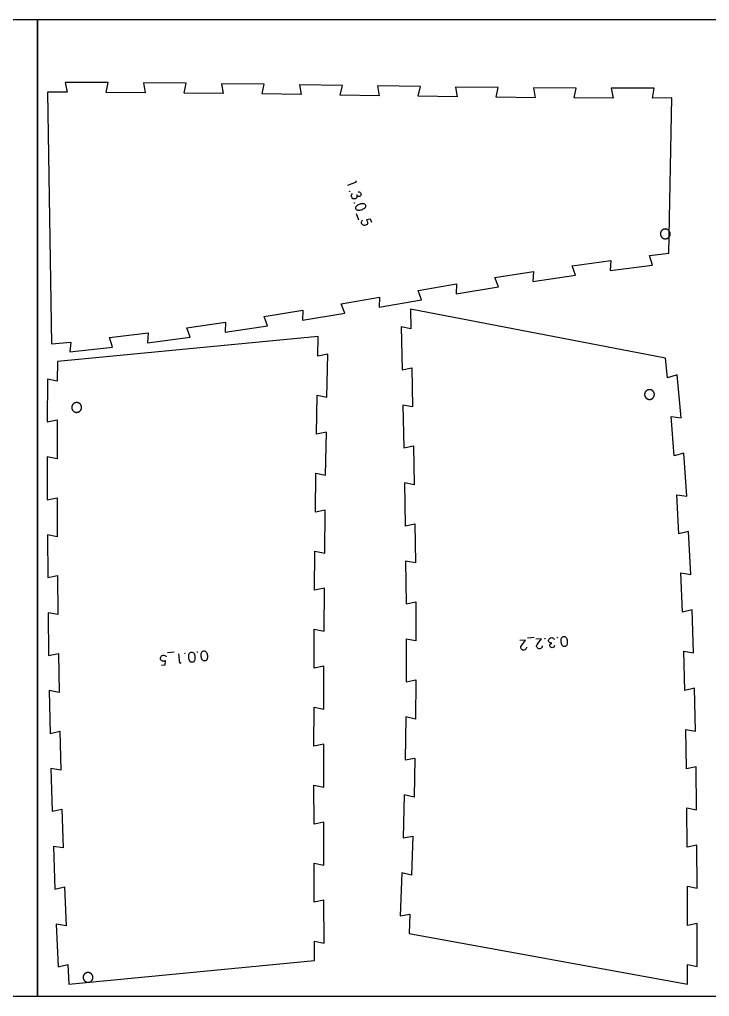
# Model space of a CAD drawing. Header units: millimetres. Extents: x 0 to 7990, y -5000 to -4000.
# Drawn here: x 1382 to 2087, y -5000 to -4000 of the extents above; entities that cross this region are included whole.
import ezdxf

# ---------------------------------------------------------------- set-up
doc = ezdxf.new("R2010")
doc.units = ezdxf.units.MM
doc.header["$MEASUREMENT"] = 0
for name, color, linetype, true_color in [('Default', 18, 'Continuous', 0x000000), ('nest$l_engrave_text', 5, 'Continuous', 0x0000ff), ('nest$l_inner_cut', 3, 'Continuous', 0x00ff00), ('nest$l_outer_cut', 1, 'Continuous', 0xff0000)]:
    doc.layers.add(name, color=color, linetype=linetype, true_color=true_color)

msp = doc.modelspace()

# ---------------------------------------------------------------- linework, layer by layer
at = {"layer": 'Default'}
for points in [[(700, -5000), (700, -4000), (1400, -4000), (1400, -5000)], [(1400, -5000), (1400, -4000), (2100, -4000), (2100, -5000)]]:
    msp.add_lwpolyline(points, close=True, dxfattribs=at)
at = {"layer": 'nest$l_engrave_text'}
for points in [[(1725.7, -4165.1), (1726.2, -4166.5), (1717.1, -4170)], [(1728.3, -4176.3), (1729.3, -4176.5), (1729.9, -4176.8), (1730.5, -4177.3), (1731, -4178), (1731.1, -4178.9), (1731, -4179.9), (1730.5, -4180.6), (1729.7, -4181.1), (1728.8, -4181.3), (1727.9, -4181), (1727.2, -4180.4), (1726.7, -4179.6), (1726.8, -4181), (1726.7, -4182.2), (1726.2, -4183), (1725.4, -4183.5), (1724.7, -4183.7), (1724, -4183.7), (1723.4, -4183.7), (1722.8, -4183.4), (1721.9, -4182.6), (1721.2, -4181.3), (1721.1, -4180.5), (1721.3, -4179.6), (1721.7, -4179), (1722.3, -4178.2)], [(1726, -4198.7), (1728.4, -4205.1)], [(1742.2, -4207.9), (1740.8, -4204.4), (1736.6, -4205.1), (1737, -4205.6), (1737.4, -4206.3), (1737.7, -4207.1), (1737.8, -4207.8), (1737.8, -4208.4), (1737.6, -4209), (1737.2, -4209.7), (1736.5, -4210.2), (1735.9, -4210.5), (1735.1, -4210.7), (1734.3, -4210.7), (1733.5, -4210.5), (1732.8, -4210.1), (1732.2, -4209.6), (1731.7, -4208.8), (1731.5, -4208), (1731.5, -4207.2), (1731.8, -4206.4), (1732.1, -4205.9), (1732.4, -4205.6), (1732.5, -4205.5)], [(1900.4, -4642.6), (1900.3, -4643.1), (1900.1, -4643.8), (1899.8, -4644.3), (1899.4, -4644.7), (1898.7, -4645.2), (1897.7, -4645.5), (1897.2, -4645.6), (1896.6, -4645.5), (1896.1, -4645.3), (1895.6, -4645), (1894.9, -4644.1), (1894.6, -4643.6), (1894.5, -4643.1), (1894.6, -4642.1), (1894.6, -4641.8), (1894.7, -4641.7), (1894.9, -4641.3), (1899.4, -4635.3), (1893.7, -4635.8)], [(1908.2, -4632.5), (1901.4, -4633.1)], [(1916.6, -4641.2), (1916.5, -4641.6), (1916.3, -4642.3), (1916, -4642.8), (1915.7, -4643.3), (1914.9, -4643.8), (1913.9, -4644.1), (1913.4, -4644.1), (1912.9, -4644.1), (1912.3, -4643.8), (1911.8, -4643.5), (1911.1, -4642.7), (1910.9, -4642.2), (1910.7, -4641.7), (1910.7, -4641.2), (1910.8, -4640.7), (1910.9, -4640.4), (1910.9, -4640.3), (1911.1, -4639.8), (1915.7, -4633.8), (1909.9, -4634.3)], [(1929.1, -4640.9), (1928.6, -4641.8), (1928.2, -4642.3), (1927.6, -4642.8), (1926.7, -4643), (1925.8, -4642.9), (1925, -4642.5), (1924.4, -4641.8), (1924.1, -4641), (1924.2, -4640.1), (1924.4, -4639.6), (1924.7, -4639.3), (1925.5, -4638.7), (1926.4, -4638.4), (1925, -4638.2), (1923.9, -4637.7), (1923.3, -4637.1), (1923, -4636.2), (1923, -4635.4), (1923.1, -4634.8), (1923.4, -4634.2), (1923.8, -4633.7), (1924.8, -4633), (1926.2, -4632.7), (1927.1, -4632.8), (1927.9, -4633.2), (1928.4, -4633.8), (1928.9, -4634.6)], [(1539.9, -4647.7), (1533.1, -4648.4)], [(1547, -4658.8), (1545.6, -4659), (1544.6, -4649.2)], [(1526.9, -4661), (1530.6, -4660.6), (1531, -4656.4), (1530.5, -4656.6), (1529.6, -4656.8), (1528.8, -4656.9), (1528.1, -4656.8), (1527.5, -4656.6), (1527, -4656.3), (1526.5, -4655.7), (1526.1, -4655), (1526, -4654.3), (1526, -4653.5), (1526.2, -4652.7), (1526.6, -4652), (1527.1, -4651.3), (1527.8, -4650.9), (1528.7, -4650.6), (1529.5, -4650.7), (1530.3, -4650.9), (1531, -4651.4), (1531.4, -4651.8), (1531.6, -4652.1), (1531.7, -4652.3)]]:
    msp.add_lwpolyline(points, dxfattribs=at)
for points in [[(1719.8, -4175.8), (1719.8, -4176), (1719.7, -4176.1), (1719.5, -4176.1), (1719.4, -4176), (1719.4, -4175.8), (1719.5, -4175.7), (1719.7, -4175.7)], [(1724.4, -4187.8), (1724.4, -4187.9), (1724.3, -4188.1), (1724.1, -4188), (1724, -4187.9), (1724, -4187.7), (1724.1, -4187.6), (1724.3, -4187.6)], [(1725.8, -4192.1), (1726.1, -4191.4), (1726.6, -4190.6), (1727.4, -4190), (1727.5, -4189.9), (1727.7, -4189.8), (1728, -4189.6), (1728.3, -4189.4), (1729.5, -4188.9), (1730.7, -4188.5), (1731.1, -4188.4), (1731.5, -4188.3), (1731.7, -4188.3), (1731.9, -4188.3), (1733.1, -4188.3), (1733.6, -4188.4), (1733.9, -4188.4), (1734.7, -4188.8), (1735.2, -4189.3), (1735.5, -4189.9), (1735.7, -4190.7), (1735.7, -4191.5), (1735.5, -4192.1), (1735, -4192.9), (1734.5, -4193.3), (1733.8, -4193.9), (1733.1, -4194.2), (1732.2, -4194.7), (1731.2, -4195), (1730.4, -4195.3), (1729.6, -4195.4), (1729, -4195.5), (1728.3, -4195.5), (1727.6, -4195.3), (1727, -4195), (1726.6, -4194.7), (1726.1, -4194.2), (1725.9, -4193.7), (1725.7, -4192.9)], [(1919.2, -4634), (1919, -4634), (1918.9, -4633.8), (1919, -4633.6), (1919.1, -4633.5), (1919.3, -4633.6), (1919.4, -4633.7), (1919.3, -4633.9)], [(1931.9, -4632.9), (1931.7, -4632.8), (1931.6, -4632.7), (1931.7, -4632.5), (1931.9, -4632.4), (1932, -4632.5), (1932.1, -4632.6), (1932.1, -4632.8)], [(1940.1, -4631.9), (1940.7, -4632.4), (1941.2, -4633.1), (1941.7, -4634.1), (1941.7, -4634.2), (1941.7, -4634.4), (1941.8, -4634.7), (1941.9, -4635.1), (1942.1, -4636.3), (1942.1, -4637.6), (1942.1, -4638.1), (1942.1, -4638.4), (1942.1, -4638.7), (1942.1, -4638.8), (1942, -4639.4), (1941.7, -4640), (1941.5, -4640.5), (1941.3, -4640.8), (1940.7, -4641.4), (1940.1, -4641.7), (1939.5, -4641.9), (1938.6, -4641.9), (1937.9, -4641.6), (1937.3, -4641.2), (1936.8, -4640.5), (1936.5, -4640), (1936.2, -4639.1), (1936, -4638.4), (1935.8, -4637.3), (1935.7, -4636.3), (1935.7, -4635.5), (1935.8, -4634.7), (1935.9, -4634.1), (1936.1, -4633.4), (1936.5, -4632.8), (1936.9, -4632.3), (1937.4, -4631.9), (1937.9, -4631.7), (1938.5, -4631.5), (1939.3, -4631.6)], [(1550.9, -4649), (1550.7, -4649), (1550.7, -4648.8), (1550.7, -4648.7), (1550.9, -4648.6), (1551, -4648.6), (1551.1, -4648.8), (1551.1, -4649)], [(1559.1, -4647.9), (1559.7, -4648.4), (1560.3, -4649.1), (1560.7, -4650.1), (1560.7, -4650.2), (1560.8, -4650.4), (1560.9, -4650.7), (1561, -4651.1), (1561.2, -4652.3), (1561.2, -4653.6), (1561.2, -4654.1), (1561.2, -4654.4), (1561.2, -4654.7), (1561.2, -4654.8), (1560.9, -4656), (1560.7, -4656.5), (1560.5, -4656.8), (1559.9, -4657.4), (1559.3, -4657.7), (1558.6, -4657.9), (1557.8, -4657.9), (1557, -4657.7), (1556.5, -4657.3), (1555.9, -4656.6), (1555.6, -4656), (1555.3, -4655.2), (1555.1, -4654.5), (1554.9, -4653.4), (1554.8, -4652.4), (1554.8, -4651.6), (1554.8, -4650.8), (1554.9, -4650.2), (1555.1, -4649.5), (1555.5, -4648.9), (1555.9, -4648.4), (1556.4, -4648), (1556.9, -4647.7), (1557.5, -4647.6), (1558.3, -4647.6)], [(1563.6, -4647.7), (1563.4, -4647.7), (1563.4, -4647.5), (1563.4, -4647.3), (1563.6, -4647.3), (1563.7, -4647.3), (1563.8, -4647.5), (1563.8, -4647.6)], [(1571.8, -4646.6), (1572.4, -4647.1), (1573, -4647.8), (1573.4, -4648.7), (1573.4, -4648.8), (1573.5, -4649), (1573.6, -4649.3), (1573.7, -4649.8), (1573.9, -4651), (1573.9, -4652.2), (1573.9, -4652.7), (1573.9, -4653.1), (1573.9, -4653.3), (1573.9, -4653.5), (1573.8, -4654.1), (1573.6, -4654.7), (1573.3, -4655.1), (1573.2, -4655.4), (1572.6, -4656), (1572, -4656.4), (1571.3, -4656.6), (1570.5, -4656.6), (1569.7, -4656.3), (1569.2, -4655.9), (1568.6, -4655.3), (1568.3, -4654.7), (1568, -4653.8), (1567.8, -4653.1), (1567.6, -4652.1), (1567.5, -4651.1), (1567.5, -4650.3), (1567.5, -4649.4), (1567.6, -4648.8), (1567.8, -4648.2), (1568.2, -4647.5), (1568.6, -4647), (1569.1, -4646.7), (1569.6, -4646.4), (1570.2, -4646.3), (1571, -4646.3)]]:
    msp.add_lwpolyline(points, close=True, dxfattribs=at)
at = {"layer": 'nest$l_inner_cut'}
for points in [[(2044.1, -4224.1), (2044.3, -4224), (2044.5, -4224), (2044.6, -4223.9), (2044.8, -4223.8), (2044.9, -4223.7), (2045.1, -4223.6), (2045.2, -4223.5), (2045.4, -4223.4), (2045.5, -4223.3), (2045.6, -4223.2), (2045.8, -4223.1), (2045.9, -4223), (2046, -4222.9), (2046.1, -4222.7), (2046.2, -4222.6), (2046.3, -4222.5), (2046.4, -4222.3), (2046.5, -4222.2), (2046.6, -4222), (2046.7, -4221.9), (2046.8, -4221.7), (2046.9, -4221.6), (2046.9, -4221.4), (2047, -4221.3), (2047.1, -4221.1), (2047.1, -4220.9), (2047.2, -4220.8), (2047.2, -4220.6), (2047.3, -4220.4), (2047.3, -4220.3), (2047.3, -4220.1), (2047.3, -4219.9), (2047.3, -4219.7), (2047.4, -4219.6), (2047.4, -4219.4), (2047.4, -4219.2), (2047.3, -4219), (2047.3, -4218.9), (2047.3, -4218.7), (2047.3, -4218.5), (2047.2, -4218.4), (2047.2, -4218.2), (2047.1, -4218), (2047.1, -4217.9), (2047, -4217.7), (2047, -4217.5), (2046.9, -4217.4), (2046.8, -4217.2), (2046.8, -4217.1), (2046.7, -4216.9), (2046.6, -4216.8), (2046.5, -4216.6), (2046.4, -4216.5), (2046.3, -4216.3), (2046.2, -4216.2), (2046, -4216.1), (2045.9, -4215.9), (2045.8, -4215.8), (2045.7, -4215.7), (2045.5, -4215.6), (2045.4, -4215.5), (2045.3, -4215.4), (2045.1, -4215.3), (2045, -4215.2), (2044.8, -4215.1), (2044.7, -4215), (2044.5, -4214.9), (2044.4, -4214.9), (2044.2, -4214.8), (2044, -4214.7), (2043.9, -4214.7), (2043.7, -4214.6), (2043.5, -4214.6), (2043.4, -4214.5), (2043.2, -4214.5), (2043, -4214.5), (2042.9, -4214.5), (2042.7, -4214.5), (2042.5, -4214.4), (2042.3, -4214.4), (2042.2, -4214.4), (2042, -4214.5), (2041.8, -4214.5), (2041.7, -4214.5), (2041.5, -4214.5), (2041.3, -4214.6), (2041.1, -4214.6), (2041, -4214.6), (2040.8, -4214.7), (2040.6, -4214.7), (2040.5, -4214.8), (2040.3, -4214.9), (2040.2, -4214.9), (2040, -4215), (2039.9, -4215.1), (2039.7, -4215.2), (2039.6, -4215.3), (2039.4, -4215.4), (2039.3, -4215.5), (2039.1, -4215.6), (2039, -4215.7), (2038.9, -4215.8), (2038.8, -4216), (2038.6, -4216.1), (2038.5, -4216.2), (2038.4, -4216.4), (2038.3, -4216.5), (2038.2, -4216.6), (2038.1, -4216.8), (2038, -4216.9), (2037.9, -4217.1), (2037.9, -4217.2), (2037.8, -4217.4), (2037.7, -4217.5), (2037.7, -4217.7), (2037.6, -4217.9), (2037.6, -4218), (2037.5, -4218.2), (2037.5, -4218.4), (2037.4, -4218.5), (2037.4, -4218.7), (2037.4, -4218.9), (2037.4, -4219.1), (2037.4, -4219.2), (2037.4, -4219.4), (2037.4, -4219.6), (2037.4, -4219.8), (2037.4, -4219.9), (2037.4, -4220.1), (2037.4, -4220.3), (2037.5, -4220.4), (2037.5, -4220.6), (2037.5, -4220.8), (2037.6, -4220.9), (2037.6, -4221.1), (2037.7, -4221.3), (2037.8, -4221.4), (2037.8, -4221.6), (2037.9, -4221.7), (2038, -4221.9), (2038.1, -4222.1), (2038.2, -4222.2), (2038.3, -4222.3), (2038.4, -4222.5), (2038.5, -4222.6), (2038.6, -4222.7), (2038.7, -4222.9), (2038.8, -4223), (2039, -4223.1), (2039.1, -4223.2), (2039.2, -4223.3), (2039.4, -4223.5), (2039.5, -4223.6), (2039.7, -4223.7), (2039.8, -4223.7), (2040, -4223.8), (2040.1, -4223.9), (2040.3, -4224), (2040.4, -4224.1), (2040.6, -4224.1), (2040.7, -4224.2), (2040.9, -4224.2), (2041.1, -4224.3), (2041.2, -4224.3), (2041.4, -4224.4), (2041.6, -4224.4), (2041.8, -4224.4), (2041.9, -4224.4), (2042.1, -4224.4), (2042.3, -4224.4), (2042.5, -4224.4), (2042.6, -4224.4), (2042.8, -4224.4), (2043, -4224.4), (2043.1, -4224.4), (2043.3, -4224.3), (2043.5, -4224.3), (2043.7, -4224.3), (2043.8, -4224.2), (2044, -4224.2)], [(2021.2, -4384.3), (2021.2, -4384.5), (2021.2, -4384.6), (2021.3, -4384.8), (2021.3, -4385), (2021.3, -4385.1), (2021.4, -4385.3), (2021.4, -4385.5), (2021.5, -4385.6), (2021.6, -4385.8), (2021.6, -4386), (2021.7, -4386.1), (2021.8, -4386.3), (2021.9, -4386.4), (2022, -4386.6), (2022.1, -4386.7), (2022.2, -4386.8), (2022.3, -4387), (2022.4, -4387.1), (2022.5, -4387.2), (2022.6, -4387.4), (2022.7, -4387.5), (2022.9, -4387.6), (2023, -4387.7), (2023.1, -4387.8), (2023.3, -4387.9), (2023.4, -4388), (2023.6, -4388.1), (2023.7, -4388.2), (2023.9, -4388.3), (2024, -4388.4), (2024.2, -4388.4), (2024.4, -4388.5), (2024.5, -4388.6), (2024.7, -4388.6), (2024.8, -4388.7), (2025, -4388.7), (2025.2, -4388.7), (2025.4, -4388.8), (2025.5, -4388.8), (2025.7, -4388.8), (2025.9, -4388.8), (2026, -4388.8), (2026.2, -4388.8), (2026.4, -4388.8), (2026.6, -4388.8), (2026.7, -4388.8), (2026.9, -4388.8), (2027.1, -4388.8), (2027.3, -4388.7), (2027.4, -4388.7), (2027.6, -4388.6), (2027.8, -4388.6), (2027.9, -4388.5), (2028.1, -4388.5), (2028.2, -4388.4), (2028.4, -4388.3), (2028.5, -4388.2), (2028.7, -4388.2), (2028.8, -4388.1), (2029, -4388), (2029.1, -4387.9), (2029.3, -4387.8), (2029.4, -4387.7), (2029.5, -4387.5), (2029.7, -4387.4), (2029.8, -4387.3), (2029.9, -4387.2), (2030, -4387), (2030.1, -4386.9), (2030.2, -4386.8), (2030.3, -4386.6), (2030.4, -4386.5), (2030.5, -4386.3), (2030.6, -4386.2), (2030.7, -4386), (2030.7, -4385.9), (2030.8, -4385.7), (2030.9, -4385.5), (2030.9, -4385.4), (2031, -4385.2), (2031, -4385), (2031.1, -4384.9), (2031.1, -4384.7), (2031.1, -4384.5), (2031.1, -4384.4), (2031.2, -4384.2), (2031.2, -4384), (2031.2, -4383.8), (2031.2, -4383.7), (2031.2, -4383.5), (2031.1, -4383.3), (2031.1, -4383.2), (2031.1, -4383), (2031.1, -4382.8), (2031, -4382.6), (2031, -4382.5), (2030.9, -4382.3), (2030.9, -4382.1), (2030.8, -4382), (2030.7, -4381.8), (2030.7, -4381.7), (2030.6, -4381.5), (2030.5, -4381.4), (2030.4, -4381.2), (2030.3, -4381.1), (2030.2, -4380.9), (2030.1, -4380.8), (2030, -4380.6), (2029.9, -4380.5), (2029.8, -4380.4), (2029.7, -4380.3), (2029.5, -4380.1), (2029.4, -4380), (2029.3, -4379.9), (2029.1, -4379.8), (2029, -4379.7), (2028.8, -4379.6), (2028.7, -4379.5), (2028.5, -4379.4), (2028.4, -4379.4), (2028.2, -4379.3), (2028.1, -4379.2), (2027.9, -4379.2), (2027.7, -4379.1), (2027.6, -4379.1), (2027.4, -4379), (2027.2, -4379), (2027.1, -4378.9), (2026.9, -4378.9), (2026.7, -4378.9), (2026.6, -4378.9), (2026.4, -4378.9), (2026.2, -4378.8), (2026, -4378.9), (2025.9, -4378.9), (2025.7, -4378.9), (2025.5, -4378.9), (2025.3, -4378.9), (2025.2, -4378.9), (2025, -4379), (2024.8, -4379), (2024.7, -4379.1), (2024.5, -4379.1), (2024.3, -4379.2), (2024.2, -4379.3), (2024, -4379.3), (2023.9, -4379.4), (2023.7, -4379.5), (2023.6, -4379.6), (2023.4, -4379.7), (2023.3, -4379.8), (2023.1, -4379.9), (2023, -4380), (2022.9, -4380.1), (2022.7, -4380.2), (2022.6, -4380.3), (2022.5, -4380.5), (2022.4, -4380.6), (2022.3, -4380.7), (2022.2, -4380.9), (2022.1, -4381), (2022, -4381.1), (2021.9, -4381.3), (2021.8, -4381.4), (2021.7, -4381.6), (2021.6, -4381.7), (2021.6, -4381.9), (2021.5, -4382.1), (2021.4, -4382.2), (2021.4, -4382.4), (2021.3, -4382.6), (2021.3, -4382.7), (2021.3, -4382.9), (2021.2, -4383.1), (2021.2, -4383.2), (2021.2, -4383.4), (2021.2, -4383.6), (2021.2, -4383.8), (2021.2, -4383.9), (2021.2, -4384.1)], [(1435.2, -4397.6), (1435.2, -4397.8), (1435.3, -4397.9), (1435.3, -4398.1), (1435.3, -4398.3), (1435.4, -4398.4), (1435.4, -4398.6), (1435.5, -4398.8), (1435.5, -4398.9), (1435.6, -4399.1), (1435.7, -4399.2), (1435.8, -4399.4), (1435.9, -4399.6), (1435.9, -4399.7), (1436, -4399.9), (1436.1, -4400), (1436.2, -4400.1), (1436.3, -4400.3), (1436.5, -4400.4), (1436.6, -4400.5), (1436.7, -4400.6), (1436.8, -4400.8), (1437, -4400.9), (1437.1, -4401), (1437.2, -4401.1), (1437.4, -4401.2), (1437.5, -4401.3), (1437.7, -4401.4), (1437.8, -4401.5), (1438, -4401.5), (1438.1, -4401.6), (1438.3, -4401.7), (1438.4, -4401.8), (1438.6, -4401.8), (1438.8, -4401.9), (1438.9, -4401.9), (1439.1, -4401.9), (1439.3, -4402), (1439.5, -4402), (1439.6, -4402), (1439.8, -4402.1), (1440, -4402.1), (1440.1, -4402.1), (1440.3, -4402.1), (1440.5, -4402.1), (1440.7, -4402), (1440.8, -4402), (1441, -4402), (1441.2, -4402), (1441.3, -4401.9), (1441.5, -4401.9), (1441.7, -4401.8), (1441.8, -4401.8), (1442, -4401.7), (1442.2, -4401.7), (1442.3, -4401.6), (1442.5, -4401.5), (1442.6, -4401.4), (1442.8, -4401.3), (1442.9, -4401.2), (1443.1, -4401.1), (1443.2, -4401), (1443.4, -4400.9), (1443.5, -4400.8), (1443.6, -4400.7), (1443.7, -4400.6), (1443.9, -4400.5), (1444, -4400.3), (1444.1, -4400.2), (1444.2, -4400.1), (1444.3, -4399.9), (1444.4, -4399.8), (1444.5, -4399.6), (1444.6, -4399.5), (1444.6, -4399.3), (1444.7, -4399.2), (1444.8, -4399), (1444.9, -4398.8), (1444.9, -4398.7), (1445, -4398.5), (1445, -4398.4), (1445.1, -4398.2), (1445.1, -4398), (1445.1, -4397.8), (1445.1, -4397.7), (1445.2, -4397.5), (1445.2, -4397.3), (1445.2, -4397.1), (1445.2, -4397), (1445.2, -4396.8), (1445.2, -4396.6), (1445.1, -4396.5), (1445.1, -4396.3), (1445.1, -4396.1), (1445.1, -4395.9), (1445, -4395.8), (1445, -4395.6), (1444.9, -4395.4), (1444.9, -4395.3), (1444.8, -4395.1), (1444.7, -4395), (1444.6, -4394.8), (1444.6, -4394.7), (1444.5, -4394.5), (1444.4, -4394.4), (1444.3, -4394.2), (1444.2, -4394.1), (1444.1, -4393.9), (1444, -4393.8), (1443.9, -4393.7), (1443.7, -4393.5), (1443.6, -4393.4), (1443.5, -4393.3), (1443.3, -4393.2), (1443.2, -4393.1), (1443.1, -4393), (1442.9, -4392.9), (1442.8, -4392.8), (1442.6, -4392.7), (1442.5, -4392.6), (1442.3, -4392.5), (1442.2, -4392.5), (1442, -4392.4), (1441.8, -4392.3), (1441.7, -4392.3), (1441.5, -4392.2), (1441.3, -4392.2), (1441.2, -4392.2), (1441, -4392.1), (1440.8, -4392.1), (1440.7, -4392.1), (1440.5, -4392.1), (1440.3, -4392.1), (1440.1, -4392.1), (1440, -4392.1), (1439.8, -4392.1), (1439.6, -4392.1), (1439.4, -4392.1), (1439.3, -4392.1), (1439.1, -4392.2), (1438.9, -4392.2), (1438.8, -4392.3), (1438.6, -4392.3), (1438.4, -4392.4), (1438.3, -4392.4), (1438.1, -4392.5), (1438, -4392.6), (1437.8, -4392.7), (1437.7, -4392.8), (1437.5, -4392.8), (1437.4, -4392.9), (1437.2, -4393), (1437.1, -4393.1), (1437, -4393.3), (1436.8, -4393.4), (1436.7, -4393.5), (1436.6, -4393.6), (1436.5, -4393.7), (1436.3, -4393.9), (1436.2, -4394), (1436.1, -4394.1), (1436, -4394.3), (1435.9, -4394.4), (1435.8, -4394.6), (1435.8, -4394.7), (1435.7, -4394.9), (1435.6, -4395), (1435.5, -4395.2), (1435.5, -4395.4), (1435.4, -4395.5), (1435.4, -4395.7), (1435.3, -4395.9), (1435.3, -4396), (1435.3, -4396.2), (1435.2, -4396.4), (1435.2, -4396.5), (1435.2, -4396.7), (1435.2, -4396.9), (1435.2, -4397.1), (1435.2, -4397.2), (1435.2, -4397.4)], [(1446.8, -4981), (1446.9, -4981.2), (1446.9, -4981.4), (1446.9, -4981.5), (1447, -4981.7), (1447, -4981.9), (1447.1, -4982), (1447.1, -4982.2), (1447.2, -4982.4), (1447.2, -4982.5), (1447.3, -4982.7), (1447.4, -4982.8), (1447.5, -4983), (1447.6, -4983.1), (1447.7, -4983.3), (1447.8, -4983.4), (1447.9, -4983.6), (1448, -4983.7), (1448.1, -4983.8), (1448.2, -4984), (1448.3, -4984.1), (1448.5, -4984.2), (1448.6, -4984.3), (1448.7, -4984.4), (1448.9, -4984.5), (1449, -4984.6), (1449.1, -4984.7), (1449.3, -4984.8), (1449.4, -4984.9), (1449.6, -4985), (1449.8, -4985.1), (1449.9, -4985.1), (1450.1, -4985.2), (1450.2, -4985.2), (1450.4, -4985.3), (1450.6, -4985.3), (1450.7, -4985.4), (1450.9, -4985.4), (1451.1, -4985.4), (1451.3, -4985.5), (1451.4, -4985.5), (1451.6, -4985.5), (1451.8, -4985.5), (1452, -4985.5), (1452.1, -4985.5), (1452.3, -4985.5), (1452.5, -4985.5), (1452.6, -4985.4), (1452.8, -4985.4), (1453, -4985.4), (1453.2, -4985.3), (1453.3, -4985.3), (1453.5, -4985.2), (1453.6, -4985.2), (1453.8, -4985.1), (1454, -4985), (1454.1, -4984.9), (1454.3, -4984.9), (1454.4, -4984.8), (1454.6, -4984.7), (1454.7, -4984.6), (1454.9, -4984.5), (1455, -4984.4), (1455.1, -4984.3), (1455.2, -4984.1), (1455.4, -4984), (1455.5, -4983.9), (1455.6, -4983.8), (1455.7, -4983.6), (1455.8, -4983.5), (1455.9, -4983.4), (1456, -4983.2), (1456.1, -4983.1), (1456.2, -4982.9), (1456.3, -4982.8), (1456.4, -4982.6), (1456.4, -4982.4), (1456.5, -4982.3), (1456.6, -4982.1), (1456.6, -4982), (1456.7, -4981.8), (1456.7, -4981.6), (1456.7, -4981.4), (1456.8, -4981.3), (1456.8, -4981.1), (1456.8, -4980.9), (1456.8, -4980.8), (1456.8, -4980.6), (1456.8, -4980.4), (1456.8, -4980.2), (1456.8, -4980.1), (1456.8, -4979.9), (1456.8, -4979.7), (1456.7, -4979.6), (1456.7, -4979.4), (1456.7, -4979.2), (1456.6, -4979), (1456.5, -4978.9), (1456.5, -4978.7), (1456.4, -4978.6), (1456.4, -4978.4), (1456.3, -4978.2), (1456.2, -4978.1), (1456.1, -4977.9), (1456, -4977.8), (1455.9, -4977.6), (1455.8, -4977.5), (1455.7, -4977.4), (1455.6, -4977.2), (1455.5, -4977.1), (1455.4, -4977), (1455.2, -4976.9), (1455.1, -4976.7), (1455, -4976.6), (1454.8, -4976.5), (1454.7, -4976.4), (1454.6, -4976.3), (1454.4, -4976.2), (1454.3, -4976.1), (1454.1, -4976.1), (1454, -4976), (1453.8, -4975.9), (1453.6, -4975.8), (1453.5, -4975.8), (1453.3, -4975.7), (1453.1, -4975.7), (1453, -4975.6), (1452.8, -4975.6), (1452.6, -4975.6), (1452.5, -4975.5), (1452.3, -4975.5), (1452.1, -4975.5), (1451.9, -4975.5), (1451.8, -4975.5), (1451.6, -4975.5), (1451.4, -4975.5), (1451.3, -4975.5), (1451.1, -4975.6), (1450.9, -4975.6), (1450.7, -4975.6), (1450.6, -4975.7), (1450.4, -4975.7), (1450.2, -4975.8), (1450.1, -4975.8), (1449.9, -4975.9), (1449.8, -4975.9), (1449.6, -4976), (1449.4, -4976.1), (1449.3, -4976.2), (1449.1, -4976.3), (1449, -4976.4), (1448.9, -4976.5), (1448.7, -4976.6), (1448.6, -4976.7), (1448.5, -4976.8), (1448.3, -4976.9), (1448.2, -4977), (1448.1, -4977.2), (1448, -4977.3), (1447.9, -4977.4), (1447.8, -4977.6), (1447.7, -4977.7), (1447.6, -4977.9), (1447.5, -4978), (1447.4, -4978.2), (1447.3, -4978.3), (1447.2, -4978.5), (1447.2, -4978.6), (1447.1, -4978.8), (1447.1, -4979), (1447, -4979.1), (1447, -4979.3), (1446.9, -4979.5), (1446.9, -4979.6), (1446.9, -4979.8), (1446.8, -4980), (1446.8, -4980.2), (1446.8, -4980.3), (1446.8, -4980.5), (1446.8, -4980.7), (1446.8, -4980.9)]]:
    msp.add_lwpolyline(points, close=True, dxfattribs=at)
at = {"layer": 'nest$l_outer_cut'}
for points in [[(1414.3, -4332.1), (1434.1, -4330.1), (1433.3, -4340.2), (1476.9, -4335.3), (1473.8, -4325.6), (1513.4, -4320.7), (1512.8, -4330.9), (1556.3, -4325.1), (1553, -4315.5), (1592.5, -4309.9), (1592, -4320.1), (1635.4, -4313.5), (1632, -4303.9), (1671.4, -4297.6), (1671.1, -4307.8), (1714.4, -4300.6), (1710.8, -4291.1), (1750.1, -4284.3), (1749.8, -4294.5), (1793.1, -4287), (1789.4, -4277.5), (1828.8, -4270.7), (1828.4, -4280.9), (1871.7, -4273.7), (1868.1, -4264.2), (1907.5, -4258), (1907, -4268.2), (1950.5, -4261.8), (1947, -4252.2), (1986.6, -4246.7), (1985.9, -4256.9), (2029.4, -4251.3), (2026.2, -4241.6), (2046, -4239.1), (2049, -4080.3), (2029.1, -4080.4), (2031, -4070.4), (1987.1, -4070.4), (1989.1, -4080.4), (1949.2, -4080.3), (1951.3, -4070.3), (1907.4, -4070), (1909.3, -4080), (1869.4, -4079.6), (1871.5, -4069.6), (1827.6, -4069.1), (1829.5, -4079.1), (1789.6, -4078.6), (1791.8, -4068.6), (1747.9, -4068), (1749.7, -4078), (1709.8, -4077.4), (1712, -4067.4), (1668.1, -4066.8), (1669.9, -4076.8), (1630, -4076.2), (1632.1, -4066.2), (1588.2, -4065.7), (1590.1, -4075.7), (1550.2, -4075.2), (1552.3, -4065.3), (1508.4, -4064.9), (1510.3, -4074.9), (1470.4, -4074.6), (1472.4, -4064.6), (1428.5, -4064.5), (1430.5, -4074.5), (1410.5, -4074.5)], [(1781.6, -4296.5), (1782, -4316.5), (1772, -4314.7), (1773, -4358.7), (1783, -4356.4), (1783.9, -4396.4), (1773.9, -4394.6), (1774.8, -4438.5), (1784.8, -4436.3), (1785.5, -4476.3), (1775.5, -4474.4), (1776.2, -4518.4), (1786.2, -4516.2), (1786.7, -4556.2), (1776.7, -4554.3), (1777.1, -4598.2), (1787.1, -4596.1), (1787.2, -4636.1), (1777.2, -4634.1), (1777.1, -4678), (1787.1, -4676), (1786.8, -4716), (1776.8, -4713.9), (1776.1, -4757.8), (1786.2, -4756), (1785.3, -4795.9), (1775.3, -4793.6), (1774.1, -4837.6), (1784.1, -4835.8), (1782.7, -4875.8), (1772.8, -4873.4), (1771, -4917.3), (1781.1, -4915.7), (1780.2, -4935.7), (2064.9, -4987.4), (2065, -4967.4), (2075, -4969.4), (2075, -4925.3), (2065, -4927.3), (2064.9, -4887.2), (2074.9, -4889.1), (2074.7, -4845), (2064.7, -4847.1), (2064.4, -4807), (2074.4, -4808.9), (2073.9, -4764.8), (2063.9, -4766.9), (2063.2, -4726.8), (2073.2, -4728.6), (2072.3, -4684.5), (2062.3, -4686.7), (2061.2, -4646.7), (2071.3, -4648.3), (2069.8, -4604.3), (2059.9, -4606.6), (2058.3, -4566.5), (2068.3, -4568.1), (2066.2, -4524), (2056.3, -4526.5), (2054.1, -4486.5), (2064.2, -4487.8), (2061.2, -4443.8), (2051.4, -4446.5), (2048.3, -4406.5), (2058.4, -4407.6), (2054.4, -4363.7), (2044.6, -4366.6), (2042.6, -4346.6)], [(1420.5, -4350.1), (1420.3, -4370), (1410.4, -4368), (1410.1, -4411.8), (1420.1, -4409.9), (1420.1, -4449.7), (1410.1, -4447.7), (1410.1, -4491.5), (1420.1, -4489.5), (1420.2, -4529.4), (1410.2, -4527.5), (1410.6, -4571.3), (1420.5, -4569.2), (1420.9, -4609), (1410.9, -4607.2), (1411.5, -4651), (1421.5, -4648.9), (1422.2, -4688.7), (1412.1, -4686.9), (1413, -4730.7), (1423, -4728.5), (1424, -4768.3), (1413.9, -4766.6), (1415.2, -4810.4), (1425.1, -4808.2), (1426.4, -4848), (1416.4, -4846.4), (1417.9, -4890.1), (1427.9, -4887.8), (1429.5, -4927.6), (1419.4, -4926), (1421.3, -4969.8), (1431.2, -4967.4), (1432.1, -4987.3), (1683.5, -4963.3), (1683.4, -4943.4), (1693.4, -4945.3), (1693.2, -4901.4), (1683.2, -4903.4), (1683.1, -4863.5), (1693.1, -4865.5), (1693, -4821.6), (1683, -4823.6), (1682.9, -4783.6), (1692.9, -4785.6), (1692.9, -4741.7), (1682.9, -4743.7), (1683, -4703.8), (1693, -4705.8), (1693.1, -4661.9), (1683.1, -4663.9), (1683.3, -4623.9), (1693.3, -4626), (1693.6, -4582.1), (1683.6, -4584), (1684, -4544.1), (1693.9, -4546.2), (1694.4, -4502.3), (1684.4, -4504.2), (1684.9, -4464.2), (1694.9, -4466.4), (1695.6, -4422.5), (1685.5, -4424.3), (1686.2, -4384.4), (1696.2, -4386.6), (1697, -4342.7), (1687, -4344.5), (1687.4, -4324.5)]]:
    msp.add_lwpolyline(points, close=True, dxfattribs=at)

doc.saveas('drawing.dxf')
